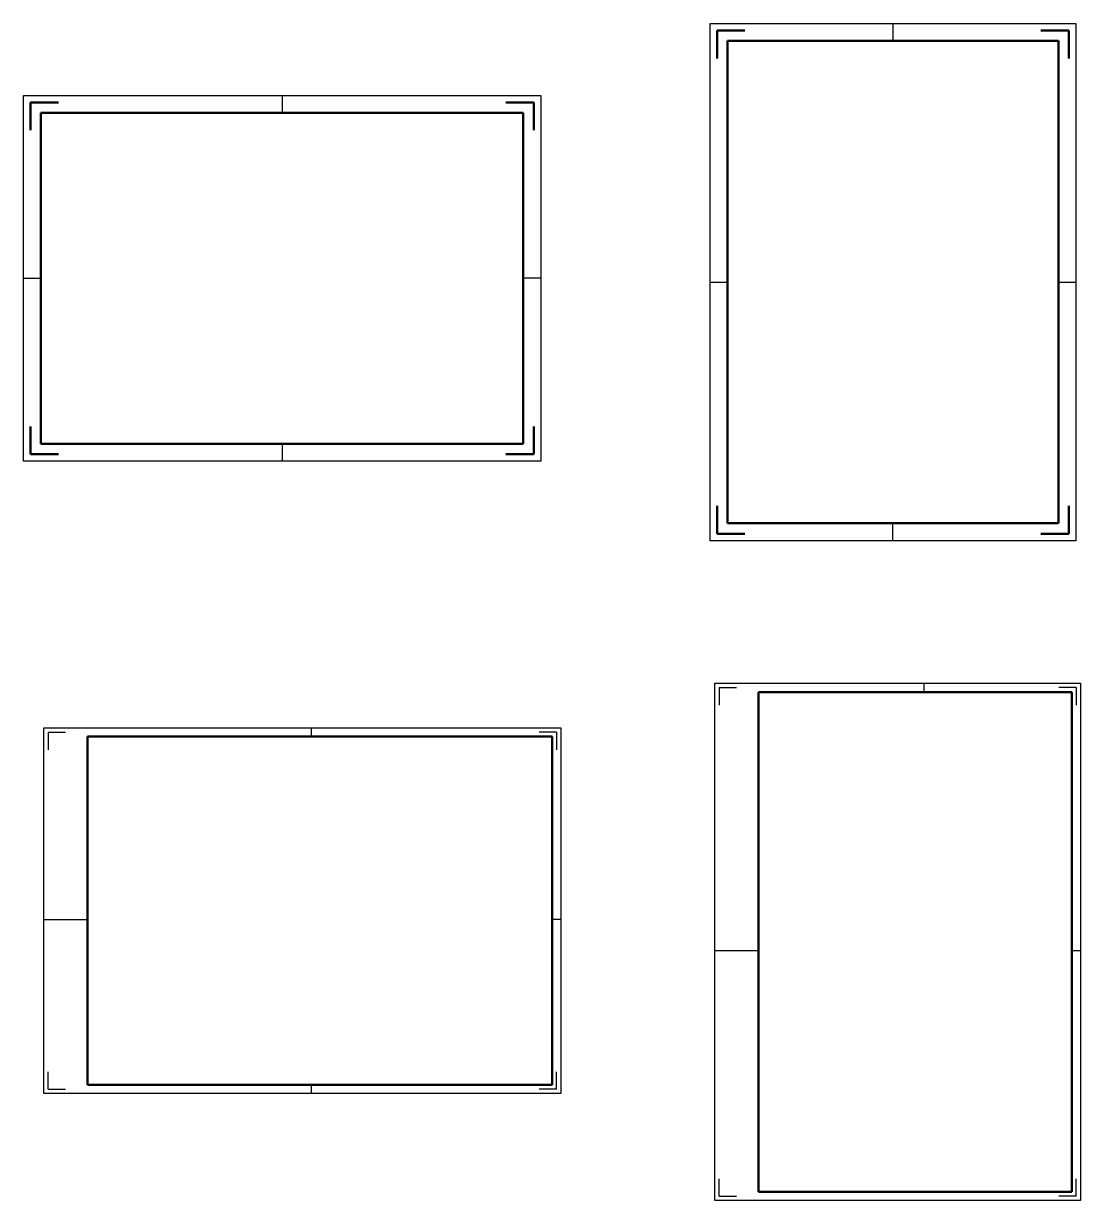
# Model space of a CAD drawing. Header units: millimetres. Extents: x 3237 to 3844, y 2108 to 2784.
import ezdxf

# ---------------------------------------------------------------- set-up
doc = ezdxf.new("R2010")
doc.units = ezdxf.units.MM
doc.layers.add('总内框线', color=7, linetype='Continuous', lineweight=50)
doc.layers.add('总外框线', color=7, linetype='Continuous', lineweight=30)

msp = doc.modelspace()

# ---------------------------------------------------------------- linework, layer by layer
for p, q in [((3524.42, 2598.75), (3524.42, 2542.75)), ((3641.76, 2497.08), (3641.76, 2553.08)), ((3524.42, 2542.75), (3344.42, 2542.75)), ((3636.93, 2402.67), (3646.93, 2402.67)), ((3636.93, 2402.67), (3636.93, 2392.67)), ((3841.94, 2402.68), (3831.94, 2402.68)), ((3841.94, 2402.68), (3841.94, 2392.68)), ((3251.58, 2377.05), (3261.58, 2377.05)), ((3251.58, 2377.05), (3251.58, 2367.05)), ((3543.59, 2377.05), (3533.59, 2377.05)), ((3543.59, 2377.05), (3543.59, 2367.05)), ((3541.08, 2230.55), (3541.08, 2174.55)), ((3251.58, 2172.05), (3251.58, 2182.05)), ((3543.59, 2172.04), (3543.59, 2182.04)), ((3251.58, 2172.05), (3261.58, 2172.05)), ((3541.08, 2174.55), (3361.08, 2174.55)), ((3543.59, 2172.04), (3533.59, 2172.04)), ((3659.43, 2113.17), (3659.43, 2169.17)), ((3636.93, 2110.67), (3636.93, 2120.67)), ((3841.94, 2110.66), (3841.94, 2120.66)), ((3636.93, 2110.67), (3646.93, 2110.67)), ((3841.94, 2110.66), (3831.94, 2110.66))]:
    msp.add_line(p, q)
at = {"layer": '总内框线'}
for p, q in [((3635.76, 2780.08), (3651.76, 2780.08)), ((3635.76, 2780.08), (3635.76, 2764.08)), ((3837.76, 2780.08), (3821.76, 2780.08)), ((3837.76, 2780.08), (3837.76, 2764.08)), ((3641.76, 2497.08), (3641.76, 2774.08)), ((3641.76, 2774.08), (3831.76, 2774.08)), ((3831.76, 2774.08), (3831.76, 2497.08)), ((3241.42, 2738.75), (3241.42, 2722.75)), ((3241.42, 2738.75), (3257.42, 2738.75)), ((3530.42, 2738.75), (3514.42, 2738.75)), ((3530.42, 2738.75), (3530.42, 2722.75)), ((3247.42, 2732.75), (3524.42, 2732.75)), ((3247.42, 2542.75), (3247.42, 2732.75)), ((3524.42, 2732.75), (3524.42, 2542.75)), ((3241.42, 2536.75), (3241.42, 2552.75)), ((3530.42, 2536.75), (3530.42, 2552.75)), ((3524.42, 2542.75), (3247.42, 2542.75)), ((3241.42, 2536.75), (3257.42, 2536.75)), ((3530.42, 2536.75), (3514.42, 2536.75)), ((3635.76, 2491.08), (3635.76, 2507.08)), ((3837.76, 2491.08), (3837.76, 2507.08)), ((3831.76, 2497.08), (3641.76, 2497.08)), ((3635.76, 2491.08), (3651.76, 2491.08)), ((3837.76, 2491.08), (3821.76, 2491.08)), ((3659.43, 2113.17), (3659.43, 2400.17)), ((3659.43, 2400.17), (3839.43, 2400.17)), ((3839.43, 2400.17), (3839.43, 2113.17)), ((3274.08, 2374.55), (3541.08, 2374.55)), ((3274.08, 2174.55), (3274.08, 2374.55)), ((3541.08, 2374.55), (3541.08, 2174.55)), ((3541.08, 2174.55), (3274.08, 2174.55)), ((3839.43, 2113.17), (3659.43, 2113.17))]:
    msp.add_line(p, q, dxfattribs=at)
at = {"layer": '总外框线'}
for p, q in [((3631.76, 2487.08), (3631.76, 2784.08)), ((3631.76, 2784.08), (3841.76, 2784.08)), ((3736.76, 2784.08), (3736.76, 2774.08)), ((3841.76, 2784.08), (3841.76, 2487.08)), ((3385.92, 2742.75), (3385.92, 2732.75)), ((3237.42, 2637.75), (3247.42, 2637.75)), ((3534.42, 2637.75), (3524.42, 2637.75)), ((3631.76, 2635.58), (3641.76, 2635.58)), ((3831.76, 2635.58), (3841.76, 2635.58)), ((3385.92, 2542.75), (3385.92, 2532.75)), ((3736.76, 2487.08), (3736.76, 2497.08)), ((3841.76, 2487.08), (3631.76, 2487.08)), ((3634.43, 2108.17), (3634.43, 2405.17)), ((3634.43, 2405.17), (3844.43, 2405.17)), ((3754.43, 2405.17), (3754.43, 2400.17)), ((3844.43, 2405.17), (3844.43, 2108.17)), ((3249.08, 2379.55), (3546.08, 2379.55)), ((3249.08, 2169.55), (3249.08, 2379.55)), ((3402.58, 2379.55), (3402.58, 2374.55)), ((3546.08, 2379.55), (3546.08, 2169.55)), ((3249.08, 2269.55), (3274.08, 2269.55)), ((3546.08, 2269.55), (3541.08, 2269.55)), ((3634.43, 2251.67), (3659.43, 2251.67)), ((3839.43, 2251.67), (3844.43, 2251.67)), ((3402.58, 2174.55), (3402.58, 2169.55)), ((3546.08, 2169.55), (3249.08, 2169.55)), ((3844.43, 2108.17), (3634.43, 2108.17))]:
    msp.add_line(p, q, dxfattribs=at)
at = {"layer": '总外框线', "lineweight": 30}
for p, q in [((3237.42, 2742.75), (3534.42, 2742.75)), ((3237.42, 2532.75), (3237.42, 2742.75)), ((3534.42, 2742.75), (3534.42, 2532.75)), ((3534.42, 2532.75), (3237.42, 2532.75))]:
    msp.add_line(p, q, dxfattribs=at)

doc.saveas('drawing.dxf')
